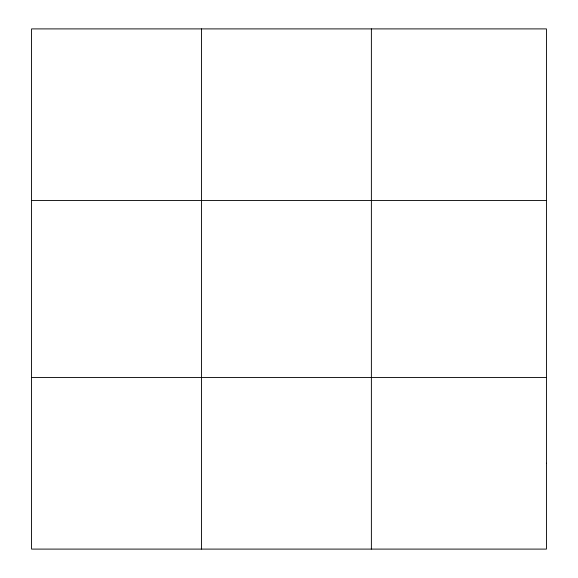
<?xml version="1.0" encoding="UTF-8"?>
<svg xmlns="http://www.w3.org/2000/svg" width="578" height="578" viewBox="0 0 578 578"><rect width="100%" height="100%" fill="white"/><g stroke="black" fill="none" stroke-linecap="round" stroke-linejoin="round"><path stroke-width="0.87" d="M201.469 28.9L201.469 549.1M371.379 28.9L371.379 549.1M31.566 200.566L546.434 200.566M31.566 377.434L546.434 377.434M546.434 463.267L546.434 549.1L31.566 549.1L31.566 28.9L546.434 28.9L546.434 463.267"/></g></svg>
